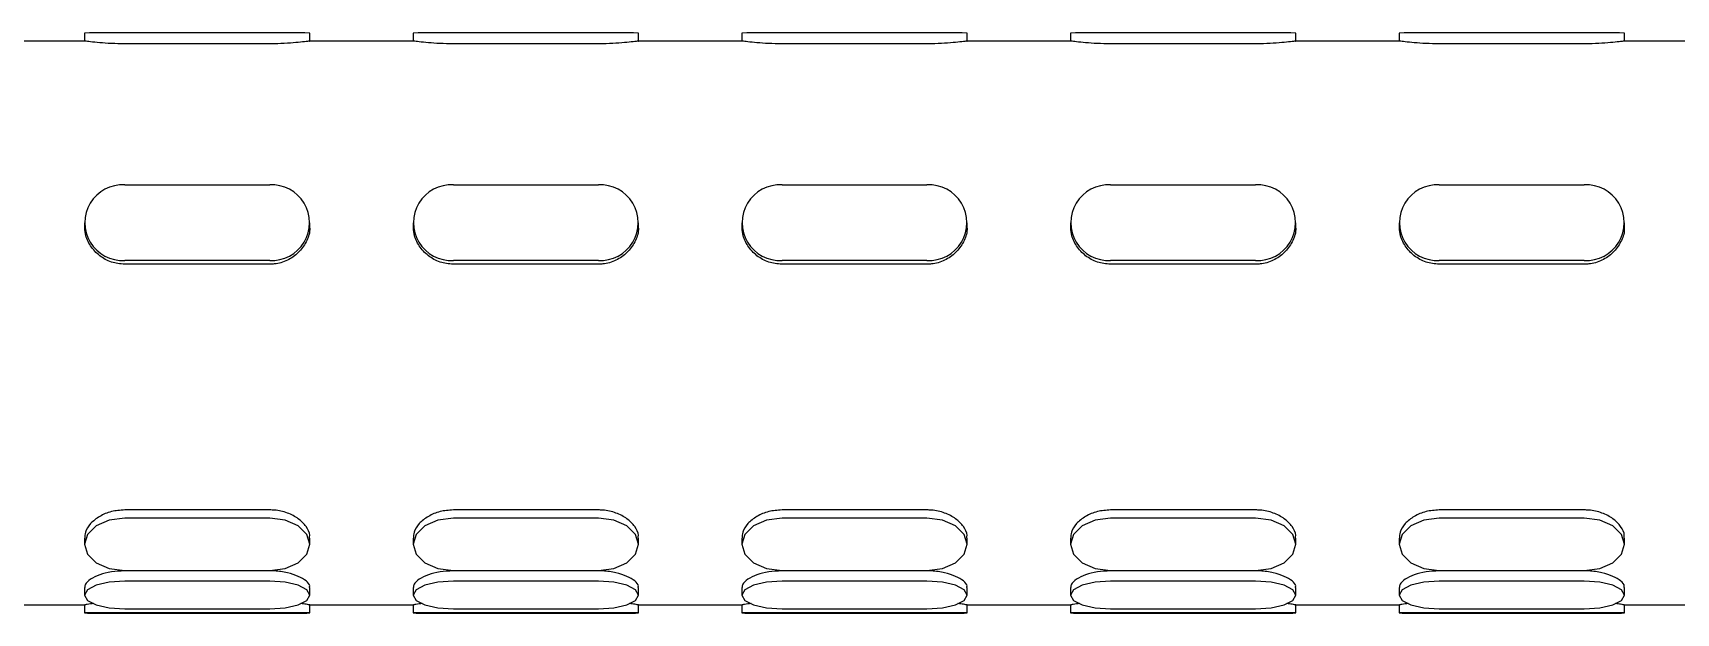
# Model space of a CAD drawing. Extents: x -1084 to 1049, y -151 to 450.
# Drawn here: x -906.67 to -872.67, y 88.68 to 100.69 of the extents above; entities that cross this region are included whole.
import ezdxf

# ---------------------------------------------------------------- set-up
doc = ezdxf.new("R2010")
doc.units = 0
doc.header["$LTSCALE"] = 23.1
doc.header["$MEASUREMENT"] = 0
doc.layers.get('0').update_dxf_attribs({"linetype": 'CONTINUOUS'})

msp = doc.modelspace()

# ---------------------------------------------------------------- linework, layer by layer
at = {"color": 7, "linetype": 'Continuous', "lineweight": 25}
for p, q in [((-905.59919, 100.68256), (-905.59919, 100.51444)), ((-901.76624, 100.68613), (-904.76594, 100.68613)), ((-900.93299, 100.51444), (-900.93299, 100.68256)), ((-898.79987, 100.68256), (-898.79987, 100.51444)), ((-894.96692, 100.68613), (-897.96662, 100.68613)), ((-894.13367, 100.51444), (-894.13367, 100.68256)), ((-892.00055, 100.68256), (-892.00055, 100.51444)), ((-888.1676, 100.68613), (-891.1673, 100.68613)), ((-887.33435, 100.51444), (-887.33435, 100.68256)), ((-885.20123, 100.68256), (-885.20123, 100.51444)), ((-881.36828, 100.68613), (-884.36798, 100.68613)), ((-880.53503, 100.51444), (-880.53503, 100.68256)), ((-878.40191, 100.68256), (-878.40191, 100.51444)), ((-874.56896, 100.68613), (-877.56866, 100.68613)), ((-873.73571, 100.51444), (-873.73571, 100.68256)), ((-905.58733, 100.51596), (-907.7413, 100.51596)), ((-901.76624, 100.45966), (-904.76594, 100.45966)), ((-898.78801, 100.51596), (-900.94198, 100.51596)), ((-894.96692, 100.45966), (-897.96662, 100.45966)), ((-891.98869, 100.51596), (-894.14266, 100.51596)), ((-888.1676, 100.45966), (-891.1673, 100.45966)), ((-885.18937, 100.51596), (-887.34334, 100.51596)), ((-881.36828, 100.45966), (-884.36798, 100.45966)), ((-878.39005, 100.51596), (-880.54402, 100.51596)), ((-874.56896, 100.45966), (-877.56866, 100.45966)), ((-871.59073, 100.51596), (-873.7447, 100.51596)), ((-904.76594, 97.54104), (-901.76624, 97.54104)), ((-897.96662, 97.54104), (-894.96692, 97.54104)), ((-891.1673, 97.54104), (-888.1676, 97.54104)), ((-884.36798, 97.54104), (-881.36828, 97.54104)), ((-877.56866, 97.54104), (-874.56896, 97.54104)), ((-905.59919, 96.75927), (-905.59919, 96.7011)), ((-900.93299, 96.7011), (-900.93299, 96.75927)), ((-898.79987, 96.75927), (-898.79987, 96.7011)), ((-894.13367, 96.7011), (-894.13367, 96.75927)), ((-892.00055, 96.75927), (-892.00055, 96.7011)), ((-887.33435, 96.7011), (-887.33435, 96.75927)), ((-885.20123, 96.75927), (-885.20123, 96.7011)), ((-880.53503, 96.7011), (-880.53503, 96.75927)), ((-878.40191, 96.75927), (-878.40191, 96.7011)), ((-873.73571, 96.7011), (-873.73571, 96.75927)), ((-901.76624, 95.9775), (-904.76594, 95.9775)), ((-901.76624, 95.89913), (-904.76594, 95.89913)), ((-894.96692, 95.9775), (-897.96662, 95.9775)), ((-894.96692, 95.89913), (-897.96662, 95.89913)), ((-888.1676, 95.9775), (-891.1673, 95.9775)), ((-888.1676, 95.89913), (-891.1673, 95.89913)), ((-881.36828, 95.9775), (-884.36798, 95.9775)), ((-881.36828, 95.89913), (-884.36798, 95.89913)), ((-874.56896, 95.9775), (-877.56866, 95.9775)), ((-874.56896, 95.89913), (-877.56866, 95.89913)), ((-901.76624, 90.81518), (-904.76594, 90.81518)), ((-894.96692, 90.81518), (-897.96662, 90.81518)), ((-888.1676, 90.81518), (-891.1673, 90.81518)), ((-881.36828, 90.81518), (-884.36798, 90.81518)), ((-874.56896, 90.81518), (-877.56866, 90.81518)), ((-901.76624, 90.64231), (-904.76594, 90.64231)), ((-894.96692, 90.64231), (-897.96662, 90.64231)), ((-888.1676, 90.64231), (-891.1673, 90.64231)), ((-881.36828, 90.64231), (-884.36798, 90.64231)), ((-874.56896, 90.64231), (-877.56866, 90.64231)), ((-905.59919, 90.2323), (-905.59919, 90.10398)), ((-900.93299, 90.10398), (-900.93299, 90.2323)), ((-898.79987, 90.2323), (-898.79987, 90.10398)), ((-894.13367, 90.10398), (-894.13367, 90.2323)), ((-892.00055, 90.2323), (-892.00055, 90.10398)), ((-887.33435, 90.10398), (-887.33435, 90.2323)), ((-885.20123, 90.2323), (-885.20123, 90.10398)), ((-880.53503, 90.10398), (-880.53503, 90.2323)), ((-878.40191, 90.2323), (-878.40191, 90.10398)), ((-873.73571, 90.10398), (-873.73571, 90.2323)), ((-904.76594, 89.56564), (-901.76624, 89.56564)), ((-901.76624, 89.55529), (-904.76594, 89.55529)), ((-897.96662, 89.56564), (-894.96692, 89.56564)), ((-894.96692, 89.55529), (-897.96662, 89.55529)), ((-891.1673, 89.56564), (-888.1676, 89.56564)), ((-888.1676, 89.55529), (-891.1673, 89.55529)), ((-884.36798, 89.56564), (-881.36828, 89.56564)), ((-881.36828, 89.55529), (-884.36798, 89.55529)), ((-877.56866, 89.56564), (-874.56896, 89.56564)), ((-874.56896, 89.55529), (-877.56866, 89.55529)), ((-905.59919, 89.2122), (-905.59919, 89.05447)), ((-901.76624, 89.34281), (-904.76594, 89.34281)), ((-900.93299, 89.05447), (-900.93299, 89.2122)), ((-898.79987, 89.2122), (-898.79987, 89.05447)), ((-894.96692, 89.34281), (-897.96662, 89.34281)), ((-894.13367, 89.05447), (-894.13367, 89.2122)), ((-892.00055, 89.2122), (-892.00055, 89.05447)), ((-888.1676, 89.34281), (-891.1673, 89.34281)), ((-887.33435, 89.05447), (-887.33435, 89.2122)), ((-885.20123, 89.2122), (-885.20123, 89.05447)), ((-881.36828, 89.34281), (-884.36798, 89.34281)), ((-880.53503, 89.05447), (-880.53503, 89.2122)), ((-878.40191, 89.2122), (-878.40191, 89.05447)), ((-874.56896, 89.34281), (-877.56866, 89.34281)), ((-873.73571, 89.05447), (-873.73571, 89.2122)), ((-907.74417, 88.85046), (-905.59019, 88.85046)), ((-905.59919, 88.85199), (-905.59919, 88.68387)), ((-904.76594, 88.76613), (-901.76624, 88.76613)), ((-900.94485, 88.85046), (-898.79087, 88.85046)), ((-900.93299, 88.68387), (-900.93299, 88.85199)), ((-898.79987, 88.85199), (-898.79987, 88.68387)), ((-897.96662, 88.76613), (-894.96692, 88.76613)), ((-894.14553, 88.85046), (-891.99155, 88.85046)), ((-894.13367, 88.68387), (-894.13367, 88.85199)), ((-892.00055, 88.85199), (-892.00055, 88.68387)), ((-891.1673, 88.76613), (-888.1676, 88.76613)), ((-887.34621, 88.85046), (-885.19223, 88.85046)), ((-887.33435, 88.68387), (-887.33435, 88.85199)), ((-885.20123, 88.85199), (-885.20123, 88.68387)), ((-884.36798, 88.76613), (-881.36828, 88.76613)), ((-880.54689, 88.85046), (-878.39291, 88.85046)), ((-880.53503, 88.68387), (-880.53503, 88.85199)), ((-878.40191, 88.85199), (-878.40191, 88.68387)), ((-877.56866, 88.76613), (-874.56896, 88.76613)), ((-873.74757, 88.85046), (-871.59359, 88.85046)), ((-873.73571, 88.68387), (-873.73571, 88.85199)), ((-901.76624, 88.68744), (-904.76594, 88.68744)), ((-904.76594, 88.6803), (-901.76624, 88.6803)), ((-894.96692, 88.68744), (-897.96662, 88.68744)), ((-897.96662, 88.6803), (-894.96692, 88.6803)), ((-888.1676, 88.68744), (-891.1673, 88.68744)), ((-891.1673, 88.6803), (-888.1676, 88.6803)), ((-881.36828, 88.68744), (-884.36798, 88.68744)), ((-884.36798, 88.6803), (-881.36828, 88.6803)), ((-874.56896, 88.68744), (-877.56866, 88.68744)), ((-877.56866, 88.6803), (-874.56896, 88.6803))]:
    msp.add_line(p, q, dxfattribs=at)
at = {"color": 7, "linetype": 'Continuous', "lineweight": 25, "flags": 128}
for points in [[(-904.76594, 90.64231), (-905.08481, 90.60133), (-905.35513, 90.48464), (-905.53576, 90.30999), (-905.59919, 90.10398), (-905.53576, 89.89797), (-905.35513, 89.72332), (-905.08481, 89.60662), (-904.76594, 89.56564)], [(-901.76624, 89.56564), (-901.44736, 89.60662), (-901.17704, 89.72332), (-900.99641, 89.89797), (-900.93299, 90.10398), (-900.99641, 90.30999), (-901.17704, 90.48464), (-901.44736, 90.60133), (-901.76624, 90.64231)], [(-897.96662, 90.64231), (-898.28549, 90.60133), (-898.55581, 90.48464), (-898.73644, 90.30999), (-898.79987, 90.10398), (-898.73644, 89.89797), (-898.55581, 89.72332), (-898.28549, 89.60662), (-897.96662, 89.56564)], [(-894.96692, 89.56564), (-894.64804, 89.60662), (-894.37772, 89.72332), (-894.19709, 89.89797), (-894.13367, 90.10398), (-894.19709, 90.30999), (-894.37772, 90.48464), (-894.64804, 90.60133), (-894.96692, 90.64231)], [(-891.1673, 90.64231), (-891.48617, 90.60133), (-891.75649, 90.48464), (-891.93712, 90.30999), (-892.00055, 90.10398), (-891.93712, 89.89797), (-891.75649, 89.72332), (-891.48617, 89.60662), (-891.1673, 89.56564)], [(-888.1676, 89.56564), (-887.84872, 89.60662), (-887.5784, 89.72332), (-887.39777, 89.89797), (-887.33435, 90.10398), (-887.39777, 90.30999), (-887.5784, 90.48464), (-887.84872, 90.60133), (-888.1676, 90.64231)], [(-884.36798, 90.64231), (-884.68685, 90.60133), (-884.95717, 90.48464), (-885.1378, 90.30999), (-885.20123, 90.10398), (-885.1378, 89.89797), (-884.95717, 89.72332), (-884.68685, 89.60662), (-884.36798, 89.56564)], [(-881.36828, 89.56564), (-881.0494, 89.60662), (-880.77908, 89.72332), (-880.59845, 89.89797), (-880.53503, 90.10398), (-880.59845, 90.30999), (-880.77908, 90.48464), (-881.0494, 90.60133), (-881.36828, 90.64231)], [(-877.56866, 90.64231), (-877.88753, 90.60133), (-878.15785, 90.48464), (-878.33848, 90.30999), (-878.40191, 90.10398), (-878.33848, 89.89797), (-878.15785, 89.72332), (-877.88753, 89.60662), (-877.56866, 89.56564)], [(-874.56896, 89.56564), (-874.25008, 89.60662), (-873.97976, 89.72332), (-873.79913, 89.89797), (-873.73571, 90.10398), (-873.79913, 90.30999), (-873.97976, 90.48464), (-874.25008, 90.60133), (-874.56896, 90.64231)], [(-904.76594, 89.34281), (-905.08481, 89.32086), (-905.35513, 89.25836), (-905.53576, 89.16481), (-905.59919, 89.05447), (-905.53576, 88.94413), (-905.35513, 88.85058), (-905.08481, 88.78808), (-904.76594, 88.76613)], [(-901.76624, 88.76613), (-901.44736, 88.78808), (-901.17704, 88.85058), (-900.99641, 88.94413), (-900.93299, 89.05447), (-900.99641, 89.16481), (-901.17704, 89.25836), (-901.44736, 89.32086), (-901.76624, 89.34281)], [(-897.96662, 89.34281), (-898.28549, 89.32086), (-898.55581, 89.25836), (-898.73644, 89.16481), (-898.79987, 89.05447), (-898.73644, 88.94413), (-898.55581, 88.85058), (-898.28549, 88.78808), (-897.96662, 88.76613)], [(-894.96692, 88.76613), (-894.64804, 88.78808), (-894.37772, 88.85058), (-894.19709, 88.94413), (-894.13367, 89.05447), (-894.19709, 89.16481), (-894.37772, 89.25836), (-894.64804, 89.32086), (-894.96692, 89.34281)], [(-891.1673, 89.34281), (-891.48617, 89.32086), (-891.75649, 89.25836), (-891.93712, 89.16481), (-892.00055, 89.05447), (-891.93712, 88.94413), (-891.75649, 88.85058), (-891.48617, 88.78808), (-891.1673, 88.76613)], [(-888.1676, 88.76613), (-887.84872, 88.78808), (-887.5784, 88.85058), (-887.39777, 88.94413), (-887.33435, 89.05447), (-887.39777, 89.16481), (-887.5784, 89.25836), (-887.84872, 89.32086), (-888.1676, 89.34281)], [(-884.36798, 89.34281), (-884.68685, 89.32086), (-884.95717, 89.25836), (-885.1378, 89.16481), (-885.20123, 89.05447), (-885.1378, 88.94413), (-884.95717, 88.85058), (-884.68685, 88.78808), (-884.36798, 88.76613)], [(-881.36828, 88.76613), (-881.0494, 88.78808), (-880.77908, 88.85058), (-880.59845, 88.94413), (-880.53503, 89.05447), (-880.59845, 89.16481), (-880.77908, 89.25836), (-881.0494, 89.32086), (-881.36828, 89.34281)], [(-877.56866, 89.34281), (-877.88753, 89.32086), (-878.15785, 89.25836), (-878.33848, 89.16481), (-878.40191, 89.05447), (-878.33848, 88.94413), (-878.15785, 88.85058), (-877.88753, 88.78808), (-877.56866, 88.76613)], [(-874.56896, 88.76613), (-874.25008, 88.78808), (-873.97976, 88.85058), (-873.79913, 88.94413), (-873.73571, 89.05447), (-873.79913, 89.16481), (-873.97976, 89.25836), (-874.25008, 89.32086), (-874.56896, 89.34281)], [(-904.76594, 88.68744), (-905.08481, 88.68717), (-905.35513, 88.68639), (-905.53576, 88.68524), (-905.59919, 88.68387), (-905.53576, 88.6825), (-905.35513, 88.68134), (-905.08481, 88.68057), (-904.76594, 88.6803)], [(-901.76624, 88.6803), (-901.44736, 88.68057), (-901.17704, 88.68134), (-900.99641, 88.6825), (-900.93299, 88.68387), (-900.99641, 88.68524), (-901.17704, 88.68639), (-901.44736, 88.68717), (-901.76624, 88.68744)], [(-897.96662, 88.68744), (-898.28549, 88.68717), (-898.55581, 88.68639), (-898.73644, 88.68524), (-898.79987, 88.68387), (-898.73644, 88.6825), (-898.55581, 88.68134), (-898.28549, 88.68057), (-897.96662, 88.6803)], [(-894.96692, 88.6803), (-894.64804, 88.68057), (-894.37772, 88.68134), (-894.19709, 88.6825), (-894.13367, 88.68387), (-894.19709, 88.68524), (-894.37772, 88.68639), (-894.64804, 88.68717), (-894.96692, 88.68744)], [(-891.1673, 88.68744), (-891.48617, 88.68717), (-891.75649, 88.68639), (-891.93712, 88.68524), (-892.00055, 88.68387), (-891.93712, 88.6825), (-891.75649, 88.68134), (-891.48617, 88.68057), (-891.1673, 88.6803)], [(-888.1676, 88.6803), (-887.84872, 88.68057), (-887.5784, 88.68134), (-887.39777, 88.6825), (-887.33435, 88.68387), (-887.39777, 88.68524), (-887.5784, 88.68639), (-887.84872, 88.68717), (-888.1676, 88.68744)], [(-884.36798, 88.68744), (-884.68685, 88.68717), (-884.95717, 88.68639), (-885.1378, 88.68524), (-885.20123, 88.68387), (-885.1378, 88.6825), (-884.95717, 88.68134), (-884.68685, 88.68057), (-884.36798, 88.6803)], [(-881.36828, 88.6803), (-881.0494, 88.68057), (-880.77908, 88.68134), (-880.59845, 88.6825), (-880.53503, 88.68387), (-880.59845, 88.68524), (-880.77908, 88.68639), (-881.0494, 88.68717), (-881.36828, 88.68744)], [(-877.56866, 88.68744), (-877.88753, 88.68717), (-878.15785, 88.68639), (-878.33848, 88.68524), (-878.40191, 88.68387), (-878.33848, 88.6825), (-878.15785, 88.68134), (-877.88753, 88.68057), (-877.56866, 88.6803)], [(-874.56896, 88.6803), (-874.25008, 88.68057), (-873.97976, 88.68134), (-873.79913, 88.6825), (-873.73571, 88.68387), (-873.79913, 88.68524), (-873.97976, 88.68639), (-874.25008, 88.68717), (-874.56896, 88.68744)]]:
    msp.add_lwpolyline(points, dxfattribs=at)
at = {"color": 7, "linetype": 'Continuous', "lineweight": 25}
for centre, radius, start, end in [((-904.97424, 52.08012), 48.60645, 89.754451, 90.736682), ((-901.55793, 52.08012), 48.60645, 89.263318, 90.245549), ((-898.17492, 52.08012), 48.60645, 89.754451, 90.736682), ((-894.75861, 52.08012), 48.60645, 89.263318, 90.245549), ((-891.3756, 52.08012), 48.60645, 89.754451, 90.736682), ((-887.95929, 52.08012), 48.60645, 89.263318, 90.245549), ((-884.57628, 52.08012), 48.60645, 89.754451, 90.736682), ((-881.15997, 52.08012), 48.60645, 89.263318, 90.245549), ((-877.77696, 52.08012), 48.60645, 89.754451, 90.736682), ((-874.36065, 52.08012), 48.60645, 89.263318, 90.245549), ((-904.80608, 96.75927), 0.7828, 87.060146, 272.939854), ((-901.72609, 96.75927), 0.7828, 267.060146, 92.939854), ((-898.00676, 96.75927), 0.7828, 87.060146, 272.939854), ((-894.92677, 96.75927), 0.7828, 267.060146, 92.939854), ((-891.20744, 96.75927), 0.7828, 87.060146, 272.939854), ((-888.12745, 96.75927), 0.7828, 267.060146, 92.939854), ((-884.40812, 96.75927), 0.7828, 87.060146, 272.939854), ((-881.32813, 96.75927), 0.7828, 267.060146, 92.939854), ((-877.6088, 96.75927), 0.7828, 87.060146, 272.939854), ((-874.52881, 96.75927), 0.7828, 267.060146, 92.939854)]:
    msp.add_arc(centre, radius, start, end, dxfattribs=at)
for points, knots in [([(-904.76594, 100.45966), (-904.85904, 100.46096), (-905.04522, 100.46358), (-905.29443, 100.48187), (-905.48109, 100.50144), (-905.58642, 100.51506), (-905.58708, 100.51453), (-905.58733, 100.51434)], [0, 0, 0, 0, 0.217521008, 0.434987979, 0.6538548, 0.873655382, 1, 1, 1, 1]), ([(-900.94198, 100.51474), (-900.94004, 100.51511), (-900.93012, 100.51701), (-901.00494, 100.50721), (-901.16177, 100.48912), (-901.39435, 100.46947), (-901.60867, 100.46044), (-901.73426, 100.45982), (-901.76624, 100.45966)], [0, 0, 0, 0, 0.05273948, 0.26925146, 0.48652889, 0.70573865, 0.92507133, 1, 1, 1, 1]), ([(-897.96662, 100.45966), (-898.05972, 100.46096), (-898.2459, 100.46358), (-898.49511, 100.48187), (-898.68177, 100.50144), (-898.7871, 100.51506), (-898.78776, 100.51453), (-898.78801, 100.51434)], [0, 0, 0, 0, 0.21752101, 0.43498798, 0.6538548, 0.87365538, 1, 1, 1, 1]), ([(-894.14266, 100.51474), (-894.14072, 100.51511), (-894.1308, 100.51701), (-894.20562, 100.50721), (-894.36245, 100.48912), (-894.59503, 100.46947), (-894.80935, 100.46044), (-894.93494, 100.45982), (-894.96692, 100.45966)], [0, 0, 0, 0, 0.05273948, 0.269251456, 0.486528889, 0.705738652, 0.925071333, 1, 1, 1, 1]), ([(-891.1673, 100.45966), (-891.2604, 100.46096), (-891.44658, 100.46358), (-891.69579, 100.48187), (-891.88245, 100.50144), (-891.98778, 100.51506), (-891.98844, 100.51453), (-891.98869, 100.51434)], [0, 0, 0, 0, 0.21752101, 0.43498798, 0.6538548, 0.87365538, 1, 1, 1, 1]), ([(-887.34334, 100.51474), (-887.3414, 100.51511), (-887.33148, 100.51701), (-887.4063, 100.50721), (-887.56313, 100.48912), (-887.79571, 100.46947), (-888.01003, 100.46044), (-888.13562, 100.45982), (-888.1676, 100.45966)], [0, 0, 0, 0, 0.05273948, 0.269251456, 0.486528889, 0.705738652, 0.925071333, 1, 1, 1, 1]), ([(-884.36798, 100.45966), (-884.46108, 100.46096), (-884.64726, 100.46358), (-884.89647, 100.48187), (-885.08313, 100.50144), (-885.18846, 100.51506), (-885.18912, 100.51453), (-885.18937, 100.51434)], [0, 0, 0, 0, 0.21752101, 0.43498798, 0.6538548, 0.87365538, 1, 1, 1, 1]), ([(-880.54402, 100.51474), (-880.54208, 100.51511), (-880.53216, 100.51701), (-880.60698, 100.50721), (-880.76381, 100.48912), (-880.99639, 100.46947), (-881.21071, 100.46044), (-881.3363, 100.45982), (-881.36828, 100.45966)], [0, 0, 0, 0, 0.05273948, 0.269251456, 0.486528889, 0.705738652, 0.925071333, 1, 1, 1, 1]), ([(-877.56866, 100.45966), (-877.66176, 100.46096), (-877.84794, 100.46358), (-878.09715, 100.48187), (-878.28381, 100.50144), (-878.38914, 100.51506), (-878.3898, 100.51453), (-878.39005, 100.51434)], [0, 0, 0, 0, 0.21752101, 0.43498798, 0.6538548, 0.87365538, 1, 1, 1, 1]), ([(-873.7447, 100.51474), (-873.74276, 100.51511), (-873.73284, 100.51701), (-873.80766, 100.50721), (-873.96449, 100.48912), (-874.19707, 100.46947), (-874.41139, 100.46044), (-874.53698, 100.45982), (-874.56896, 100.45966)], [0, 0, 0, 0, 0.05273948, 0.269251456, 0.486528889, 0.705738652, 0.925071333, 1, 1, 1, 1]), ([(-904.76594, 95.89913), (-904.85905, 95.90815), (-905.04525, 95.92619), (-905.29432, 96.06594), (-905.4815, 96.27), (-905.58884, 96.49515), (-905.5888, 96.64268), (-905.58879, 96.70165)], [0, 0, 0, 0, 0.21324843, 0.42644388, 0.64101168, 0.85649491, 1, 1, 1, 1]), ([(-900.94338, 96.70054), (-900.9405, 96.67192), (-900.92894, 96.55706), (-901.00429, 96.35475), (-901.16195, 96.13071), (-901.3943, 95.96872), (-901.60868, 95.90465), (-901.73426, 95.90025), (-901.76624, 95.89913)], [0, 0, 0, 0, 0.07049632, 0.28294968, 0.49615414, 0.71125472, 0.92647591, 1, 1, 1, 1]), ([(-897.96662, 95.89913), (-898.05973, 95.90815), (-898.24593, 95.92619), (-898.495, 96.06594), (-898.68218, 96.27), (-898.78952, 96.49515), (-898.78948, 96.64268), (-898.78947, 96.70165)], [0, 0, 0, 0, 0.21324843, 0.42644388, 0.64101168, 0.85649491, 1, 1, 1, 1]), ([(-894.14406, 96.70054), (-894.14118, 96.67192), (-894.12962, 96.55706), (-894.20497, 96.35475), (-894.36263, 96.13071), (-894.59498, 95.96872), (-894.80936, 95.90465), (-894.93494, 95.90025), (-894.96692, 95.89913)], [0, 0, 0, 0, 0.07049632, 0.28294968, 0.49615414, 0.71125472, 0.92647591, 1, 1, 1, 1]), ([(-891.1673, 95.89913), (-891.26041, 95.90815), (-891.44661, 95.92619), (-891.69568, 96.06594), (-891.88286, 96.27), (-891.9902, 96.49515), (-891.99016, 96.64268), (-891.99015, 96.70165)], [0, 0, 0, 0, 0.21324843, 0.42644388, 0.64101168, 0.85649491, 1, 1, 1, 1]), ([(-887.34474, 96.70054), (-887.34186, 96.67192), (-887.3303, 96.55706), (-887.40565, 96.35475), (-887.56331, 96.13071), (-887.79566, 95.96872), (-888.01004, 95.90465), (-888.13562, 95.90025), (-888.1676, 95.89913)], [0, 0, 0, 0, 0.07049632, 0.28294968, 0.49615414, 0.71125472, 0.92647591, 1, 1, 1, 1]), ([(-884.36798, 95.89913), (-884.46109, 95.90815), (-884.64729, 95.92619), (-884.89636, 96.06594), (-885.08354, 96.27), (-885.19088, 96.49515), (-885.19084, 96.64268), (-885.19083, 96.70165)], [0, 0, 0, 0, 0.21324843, 0.42644388, 0.64101168, 0.85649491, 1, 1, 1, 1]), ([(-880.54542, 96.70054), (-880.54254, 96.67192), (-880.53098, 96.55706), (-880.60633, 96.35475), (-880.76399, 96.13071), (-880.99634, 95.96872), (-881.21072, 95.90465), (-881.3363, 95.90025), (-881.36828, 95.89913)], [0, 0, 0, 0, 0.07049632, 0.28294968, 0.49615414, 0.71125472, 0.92647591, 1, 1, 1, 1]), ([(-877.56866, 95.89913), (-877.66177, 95.90815), (-877.84797, 95.92619), (-878.09704, 96.06594), (-878.28422, 96.27), (-878.39156, 96.49515), (-878.39152, 96.64268), (-878.39151, 96.70165)], [0, 0, 0, 0, 0.21324843, 0.42644388, 0.64101168, 0.85649491, 1, 1, 1, 1]), ([(-873.7461, 96.70054), (-873.74322, 96.67192), (-873.73166, 96.55706), (-873.80701, 96.35475), (-873.96467, 96.13071), (-874.19702, 95.96872), (-874.4114, 95.90465), (-874.53698, 95.90025), (-874.56896, 95.89913)], [0, 0, 0, 0, 0.07049632, 0.28294968, 0.49615414, 0.71125472, 0.92647591, 1, 1, 1, 1]), ([(-904.76594, 90.81518), (-904.85905, 90.80826), (-905.04525, 90.79442), (-905.29432, 90.68828), (-905.4815, 90.53697), (-905.58884, 90.37413), (-905.5888, 90.27253), (-905.58879, 90.23192)], [0, 0, 0, 0, 0.21324843, 0.42644388, 0.64101168, 0.85649491, 1, 1, 1, 1]), ([(-900.94338, 90.23269), (-900.9405, 90.25218), (-900.92894, 90.33042), (-901.00429, 90.47537), (-901.16195, 90.63972), (-901.3943, 90.76195), (-901.60868, 90.81096), (-901.73426, 90.81432), (-901.76624, 90.81518)], [0, 0, 0, 0, 0.07049632, 0.28294968, 0.49615414, 0.71125472, 0.92647591, 1, 1, 1, 1]), ([(-897.96662, 90.81518), (-898.05973, 90.80826), (-898.24593, 90.79442), (-898.495, 90.68828), (-898.68218, 90.53697), (-898.78952, 90.37413), (-898.78948, 90.27253), (-898.78947, 90.23192)], [0, 0, 0, 0, 0.21324843, 0.42644388, 0.64101168, 0.85649491, 1, 1, 1, 1]), ([(-894.14406, 90.23269), (-894.14118, 90.25218), (-894.12962, 90.33042), (-894.20497, 90.47537), (-894.36263, 90.63972), (-894.59498, 90.76195), (-894.80936, 90.81096), (-894.93494, 90.81432), (-894.96692, 90.81518)], [0, 0, 0, 0, 0.07049632, 0.28294968, 0.49615414, 0.71125472, 0.92647591, 1, 1, 1, 1]), ([(-891.1673, 90.81518), (-891.26041, 90.80826), (-891.44661, 90.79442), (-891.69568, 90.68828), (-891.88286, 90.53697), (-891.9902, 90.37413), (-891.99016, 90.27253), (-891.99015, 90.23192)], [0, 0, 0, 0, 0.21324843, 0.42644388, 0.64101168, 0.85649491, 1, 1, 1, 1]), ([(-887.34474, 90.23269), (-887.34186, 90.25218), (-887.3303, 90.33042), (-887.40565, 90.47537), (-887.56331, 90.63972), (-887.79566, 90.76195), (-888.01004, 90.81096), (-888.13562, 90.81432), (-888.1676, 90.81518)], [0, 0, 0, 0, 0.07049632, 0.28294968, 0.49615414, 0.71125472, 0.92647591, 1, 1, 1, 1]), ([(-884.36798, 90.81518), (-884.46109, 90.80826), (-884.64729, 90.79442), (-884.89636, 90.68828), (-885.08354, 90.53697), (-885.19088, 90.37413), (-885.19084, 90.27253), (-885.19083, 90.23192)], [0, 0, 0, 0, 0.21324843, 0.42644388, 0.64101168, 0.85649491, 1, 1, 1, 1]), ([(-880.54542, 90.23269), (-880.54254, 90.25218), (-880.53098, 90.33042), (-880.60633, 90.47537), (-880.76399, 90.63972), (-880.99634, 90.76195), (-881.21072, 90.81096), (-881.3363, 90.81432), (-881.36828, 90.81518)], [0, 0, 0, 0, 0.07049632, 0.28294968, 0.49615414, 0.71125472, 0.92647591, 1, 1, 1, 1]), ([(-877.56866, 90.81518), (-877.66177, 90.80826), (-877.84797, 90.79442), (-878.09704, 90.68828), (-878.28422, 90.53697), (-878.39156, 90.37413), (-878.39152, 90.27253), (-878.39151, 90.23192)], [0, 0, 0, 0, 0.21324843, 0.42644388, 0.64101168, 0.85649491, 1, 1, 1, 1]), ([(-873.7461, 90.23269), (-873.74322, 90.25218), (-873.73166, 90.33042), (-873.80701, 90.47537), (-873.96467, 90.63972), (-874.19702, 90.76195), (-874.4114, 90.81096), (-874.53698, 90.81432), (-874.56896, 90.81518)], [0, 0, 0, 0, 0.07049632, 0.28294968, 0.49615414, 0.71125472, 0.92647591, 1, 1, 1, 1]), ([(-904.76594, 89.55529), (-904.85905, 89.55087), (-905.04525, 89.54204), (-905.29432, 89.47519), (-905.4815, 89.38328), (-905.58884, 89.28818), (-905.5888, 89.23375), (-905.58879, 89.212)], [0, 0, 0, 0, 0.21324843, 0.42644388, 0.64101168, 0.85649491, 1, 1, 1, 1]), ([(-900.94338, 89.21241), (-900.9405, 89.22263), (-900.92894, 89.26368), (-901.00429, 89.34701), (-901.16195, 89.4452), (-901.3943, 89.52143), (-901.60868, 89.55261), (-901.73426, 89.55475), (-901.76624, 89.55529)], [0, 0, 0, 0, 0.07049632, 0.28294968, 0.49615414, 0.71125472, 0.92647591, 1, 1, 1, 1]), ([(-897.96662, 89.55529), (-898.05973, 89.55087), (-898.24593, 89.54204), (-898.495, 89.47519), (-898.68218, 89.38328), (-898.78952, 89.28818), (-898.78948, 89.23375), (-898.78947, 89.212)], [0, 0, 0, 0, 0.21324843, 0.42644388, 0.64101168, 0.85649491, 1, 1, 1, 1]), ([(-894.14406, 89.21241), (-894.14118, 89.22263), (-894.12962, 89.26368), (-894.20497, 89.34701), (-894.36263, 89.4452), (-894.59498, 89.52143), (-894.80936, 89.55261), (-894.93494, 89.55475), (-894.96692, 89.55529)], [0, 0, 0, 0, 0.07049632, 0.28294968, 0.49615414, 0.71125472, 0.92647591, 1, 1, 1, 1]), ([(-891.1673, 89.55529), (-891.26041, 89.55087), (-891.44661, 89.54204), (-891.69568, 89.47519), (-891.88286, 89.38328), (-891.9902, 89.28818), (-891.99016, 89.23375), (-891.99015, 89.212)], [0, 0, 0, 0, 0.21324843, 0.42644388, 0.64101168, 0.85649491, 1, 1, 1, 1]), ([(-887.34474, 89.21241), (-887.34186, 89.22263), (-887.3303, 89.26368), (-887.40565, 89.34701), (-887.56331, 89.4452), (-887.79566, 89.52143), (-888.01004, 89.55261), (-888.13562, 89.55475), (-888.1676, 89.55529)], [0, 0, 0, 0, 0.07049632, 0.28294968, 0.49615414, 0.71125472, 0.92647591, 1, 1, 1, 1]), ([(-884.36798, 89.55529), (-884.46109, 89.55087), (-884.64729, 89.54204), (-884.89636, 89.47519), (-885.08354, 89.38328), (-885.19088, 89.28818), (-885.19084, 89.23375), (-885.19083, 89.212)], [0, 0, 0, 0, 0.21324843, 0.42644388, 0.64101168, 0.85649491, 1, 1, 1, 1]), ([(-880.54542, 89.21241), (-880.54254, 89.22263), (-880.53098, 89.26368), (-880.60633, 89.34701), (-880.76399, 89.4452), (-880.99634, 89.52143), (-881.21072, 89.55261), (-881.3363, 89.55475), (-881.36828, 89.55529)], [0, 0, 0, 0, 0.07049632, 0.28294968, 0.49615414, 0.71125472, 0.92647591, 1, 1, 1, 1]), ([(-877.56866, 89.55529), (-877.66177, 89.55087), (-877.84797, 89.54204), (-878.09704, 89.47519), (-878.28422, 89.38328), (-878.39156, 89.28818), (-878.39152, 89.23375), (-878.39151, 89.212)], [0, 0, 0, 0, 0.21324843, 0.42644388, 0.64101168, 0.85649491, 1, 1, 1, 1]), ([(-873.7461, 89.21241), (-873.74322, 89.22263), (-873.73166, 89.26368), (-873.80701, 89.34701), (-873.96467, 89.4452), (-874.19702, 89.52143), (-874.4114, 89.55261), (-874.53698, 89.55475), (-874.56896, 89.55529)], [0, 0, 0, 0, 0.07049632, 0.28294968, 0.49615414, 0.71125472, 0.92647591, 1, 1, 1, 1]), ([(-905.4023, 88.87692), (-905.42586, 88.8744), (-905.51455, 88.8649), (-905.58934, 88.85263), (-905.58993, 88.85197), (-905.59019, 88.85169)], [0, 0, 0, 0, 0.17105653, 0.64393769, 1, 1, 1, 1]), ([(-900.94485, 88.85209), (-900.94102, 88.8517), (-900.92818, 88.85041), (-900.98899, 88.86052), (-901.08571, 88.87195), (-901.12556, 88.87666)], [0, 0, 0, 0, 0.19965208, 0.67022788, 1, 1, 1, 1]), ([(-898.60298, 88.87692), (-898.62654, 88.8744), (-898.71523, 88.8649), (-898.79002, 88.85263), (-898.79061, 88.85197), (-898.79087, 88.85169)], [0, 0, 0, 0, 0.17105653, 0.64393769, 1, 1, 1, 1]), ([(-894.14553, 88.85209), (-894.1417, 88.8517), (-894.12886, 88.85041), (-894.18967, 88.86052), (-894.28639, 88.87195), (-894.32624, 88.87666)], [0, 0, 0, 0, 0.19965208, 0.67022788, 1, 1, 1, 1]), ([(-891.80366, 88.87692), (-891.82722, 88.8744), (-891.91591, 88.8649), (-891.9907, 88.85263), (-891.99129, 88.85197), (-891.99155, 88.85169)], [0, 0, 0, 0, 0.17105653, 0.64393769, 1, 1, 1, 1]), ([(-887.34621, 88.85209), (-887.34238, 88.8517), (-887.32954, 88.85041), (-887.39035, 88.86052), (-887.48707, 88.87195), (-887.52692, 88.87666)], [0, 0, 0, 0, 0.19965208, 0.67022788, 1, 1, 1, 1]), ([(-885.00434, 88.87692), (-885.0279, 88.8744), (-885.11659, 88.8649), (-885.19138, 88.85263), (-885.19197, 88.85197), (-885.19223, 88.85169)], [0, 0, 0, 0, 0.17105653, 0.64393769, 1, 1, 1, 1]), ([(-880.54689, 88.85209), (-880.54306, 88.8517), (-880.53022, 88.85041), (-880.59103, 88.86052), (-880.68775, 88.87195), (-880.7276, 88.87666)], [0, 0, 0, 0, 0.19965208, 0.67022788, 1, 1, 1, 1]), ([(-878.20502, 88.87692), (-878.22858, 88.8744), (-878.31727, 88.8649), (-878.39206, 88.85263), (-878.39265, 88.85197), (-878.39291, 88.85169)], [0, 0, 0, 0, 0.17105653, 0.64393769, 1, 1, 1, 1]), ([(-873.74757, 88.85209), (-873.74374, 88.8517), (-873.7309, 88.85041), (-873.79171, 88.86052), (-873.88843, 88.87195), (-873.92828, 88.87666)], [0, 0, 0, 0, 0.19965208, 0.67022788, 1, 1, 1, 1])]:
    msp.add_open_spline(points, degree=3, knots=knots, dxfattribs=at)

doc.saveas('drawing.dxf')
